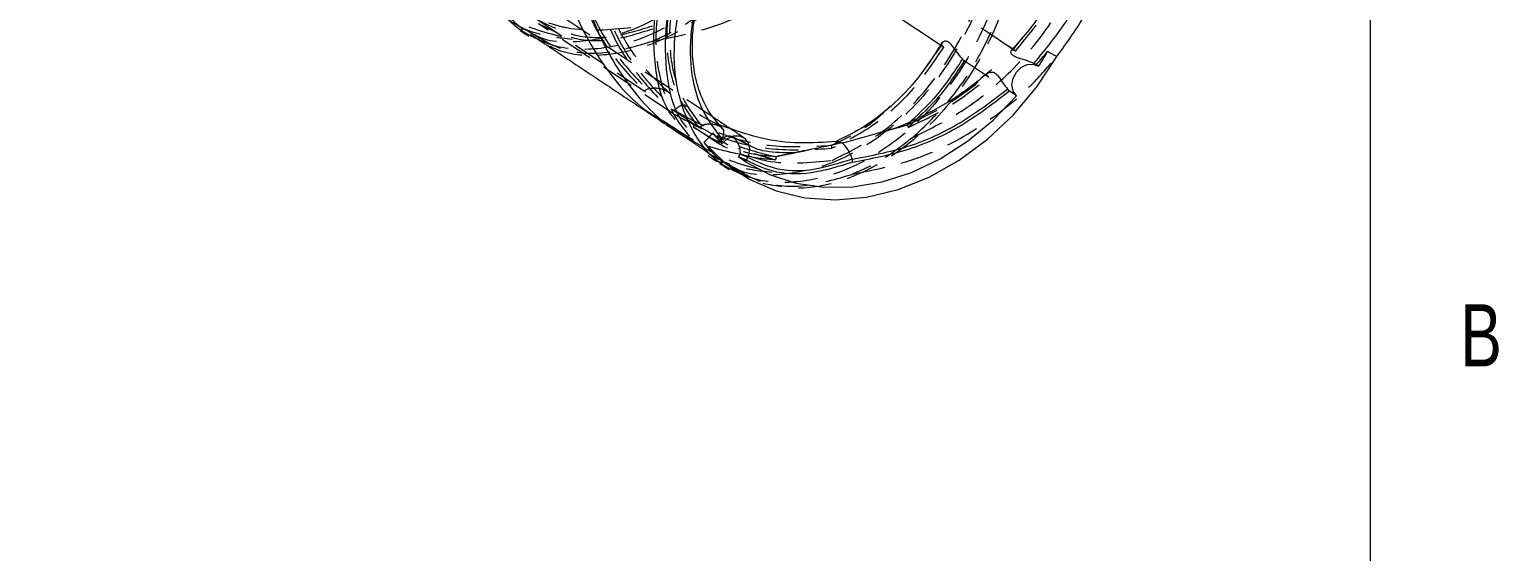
# Model space of a CAD drawing. Header units: millimetres. Extents: x 11 to 421, y 5 to 275.
# Drawn here: x 364.7 to 420.9, y 101.8 to 121.7 of the extents above; entities that cross this region are included whole.
import ezdxf

# ---------------------------------------------------------------- set-up
doc = ezdxf.new("R2010")
doc.units = ezdxf.units.MM
doc.linetypes.add('HIDDEN', pattern=[1.905, 1.27, -0.635])
doc.styles.add('SLDTEXTSTYLE0', font='TXT', dxfattribs={"width": 0.75})

msp = doc.modelspace()

# ---------------------------------------------------------------- linework, layer by layer
at = {"color": 7, "linetype": 'Continuous', "lineweight": 0}
msp.add_line((415.957, 9.959), (415.957, 270.309), dxfattribs=at)
at = {"color": 7, "linetype": 'Continuous', "lineweight": 15}
for p, q in [((399.521, 121.133), (394.516, 124.465)), ((399.641, 121.053), (399.558, 121.109)), ((401.229, 119.996), (400.431, 120.527)), ((402.428, 119.198), (402.154, 119.38))]:
    msp.add_line(p, q, dxfattribs=at)
at = {"color": 7, "linetype": 'HIDDEN', "lineweight": 0}
for p, q in [((388.216, 119.362), (383.464, 122.526)), ((389.286, 118.533), (384.16, 121.945)), ((402.394, 120.907), (401.088, 121.777)), ((399.558, 121.109), (399.521, 121.133)), ((403.271, 120.323), (403.184, 120.381)), ((401.364, 119.906), (401.229, 119.996)), ((390.313, 117.966), (389.006, 118.836)), ((391.009, 117.386), (390.076, 118.007)), ((391.19, 117.383), (391.103, 117.441)), ((392.072, 116.677), (391.799, 116.86))]:
    msp.add_line(p, q, dxfattribs=at)
at = {"color": 7, "linetype": 'Continuous', "lineweight": 15, "flags": 128}
for points in [[(390.481, 117.411), (391.286, 116.632), (392.211, 116.012), (393.237, 115.564), (394.342, 115.297), (395.505, 115.216), (396.701, 115.323), (397.906, 115.616), (399.094, 116.089), (400.241, 116.732), (401.324, 117.532), (402.32, 118.473), (403.208, 119.534), (403.972, 120.695)], [(402.428, 119.198), (402.301, 119.378), (402.256, 119.611), (402.299, 119.864), (402.425, 120.1), (402.615, 120.285), (402.841, 120.392), (403.071, 120.405), (403.271, 120.323)], [(392.072, 116.677), (392.993, 116.186), (393.996, 115.859), (395.062, 115.702), (396.168, 115.717), (397.294, 115.906), (398.416, 116.265), (399.512, 116.785), (400.56, 117.456), (401.538, 118.266), (402.428, 119.198)], [(391.19, 117.383), (391.385, 117.561), (391.613, 117.659), (391.841, 117.662), (392.037, 117.571), (392.171, 117.399), (392.225, 117.169), (392.191, 116.917), (392.072, 116.677)]]:
    msp.add_lwpolyline(points, dxfattribs=at)
at = {"color": 7, "linetype": 'Continuous', "lineweight": 15}
for centre, radius, start, end in [((393.708, 126.611), 11.445, 326.6781, 329.9739), ((395.402, 121.733), 6.056, 220.8795, 225.921)]:
    msp.add_arc(centre, radius, start, end, dxfattribs=at)
at = {"color": 7, "linetype": 'HIDDEN', "lineweight": 0}
for points in [[(390.883, 118.342), (273.655, 196.383)], [(402.306, 120.957), (402.667, 121.432)], [(399.572, 121.129), (399.003, 120.359)], [(399.572, 121.129), (399.641, 121.053)], [(402.38, 120.917), (402.274, 120.987)], [(402.306, 120.957), (402.394, 120.907)], [(403.184, 120.381), (403.169, 120.39)], [(401.364, 119.906), (401.297, 119.98)], [(388.216, 119.362), (388.302, 119.453)], [(390.076, 118.007), (390.139, 118.114)], [(390.396, 118.058), (390.313, 117.966)], [(397.211, 117.797), (398.258, 118.086)], [(398.419, 118.249), (398.258, 118.086)], [(398.258, 118.086), (398.295, 117.986)], [(398.637, 118.331), (398.295, 117.986)], [(391.103, 117.441), (390.824, 117.77)], [(391.009, 117.386), (391.074, 117.492)], [(392.197, 117.307), (391.571, 117.626)], [(395.505, 117.431), (395.549, 117.436)], [(390.47, 117.143), (390.697, 116.992)], [(390.93, 116.828), (390.675, 116.965)], [(391.864, 116.966), (391.799, 116.86)], [(392.103, 116.733), (391.799, 116.86)], [(392.163, 116.842), (391.864, 116.966)], [(392.403, 116.985), (393.213, 116.749)], [(393.245, 116.866), (393.213, 116.749)], [(394.343, 117.097), (393.245, 116.866)], [(395.369, 117.188), (395.366, 117.303)]]:
    msp.add_open_spline(points, degree=1, dxfattribs=at)
for points, knots in [([(391.588, 139.645), (392.098, 139.175), (393.207, 138.153), (394.335, 136.028), (395.005, 133.545), (395.079, 130.907), (394.589, 128.294), (393.585, 125.868), (392.158, 123.778), (390.429, 122.156), (388.531, 121.087), (386.637, 120.668), (385.113, 120.757), (384.396, 121.199), (384.153, 121.349)], [0, 0, 0, 0, 0.074802, 0.1628071, 0.2508096, 0.3388123, 0.4268174, 0.5148275, 0.6028453, 0.6908732, 0.7789137, 0.8669544, 0.9549822, 1, 1, 1, 1]), ([(392.692, 138.391), (393.135, 137.689), (394.019, 136.286), (394.652, 133.768), (394.736, 131.138), (394.243, 128.524), (393.24, 126.098), (391.813, 124.008), (390.084, 122.385), (388.187, 121.319), (386.289, 120.892), (384.643, 121.016), (383.827, 121.535), (383.481, 121.754)], [0, 0, 0, 0, 0.093148, 0.186294, 0.27944, 0.372588, 0.465741, 0.558903, 0.652075, 0.745261, 0.838447, 0.931619, 1, 1, 1, 1]), ([(392.247, 138.687), (392.69, 137.985), (393.574, 136.582), (394.207, 134.064), (394.291, 131.435), (393.798, 128.82), (392.795, 126.394), (391.368, 124.304), (389.64, 122.683), (387.738, 121.608), (385.858, 121.215), (384.563, 121.22), (384.041, 121.509), (384.006, 121.529)], [0, 0, 0, 0, 0.0992524, 0.1985018, 0.2977512, 0.3970034, 0.4962616, 0.595528, 0.6948059, 0.7940981, 0.8933902, 0.9926679, 1, 1, 1, 1]), ([(391.177, 137.066), (390.34, 136.899), (388.665, 136.566), (386.32, 135.345), (384.275, 133.709), (382.649, 131.726), (381.529, 129.562), (380.972, 127.374), (380.993, 125.328), (381.569, 123.573), (382.599, 122.311), (383.92, 121.526), (384.937, 121.418), (385.445, 121.364)], [0, 0, 0, 0, 0.092966, 0.185919, 0.278861, 0.371795, 0.464724, 0.55765, 0.650576, 0.743505, 0.836439, 0.918203, 1, 1, 1, 1]), ([(388.53, 121.288), (389.367, 121.454), (391.041, 121.787), (393.387, 123.008), (395.432, 124.645), (397.058, 126.627), (398.177, 128.792), (398.734, 130.978), (398.715, 133.029), (398.132, 134.768), (397.195, 136.001), (396.353, 136.41), (396.008, 136.578)], [0, 0, 0, 0, 0.103182, 0.206349, 0.309505, 0.412652, 0.515792, 0.61893, 0.722068, 0.825208, 0.928355, 1, 1, 1, 1]), ([(398.443, 117.583), (398.94, 118.052), (399.935, 118.989), (401.197, 120.935), (402.151, 123.235), (402.633, 125.826), (402.553, 128.434), (401.901, 130.914), (400.667, 133.055), (399.439, 134.473), (398.545, 134.959), (398.357, 135.061)], [0, 0, 0, 0, 0.109673, 0.219302, 0.343908, 0.468507, 0.593103, 0.717698, 0.842297, 0.966903, 1, 1, 1, 1]), ([(399.227, 134.559), (399.737, 134.09), (400.846, 133.068), (401.974, 130.943), (402.644, 128.46), (402.718, 125.821), (402.227, 123.209), (401.223, 120.782), (399.798, 118.694), (398.066, 117.067), (396.177, 116.017), (394.323, 115.547), (393.246, 115.745), (392.74, 115.838)], [0, 0, 0, 0, 0.0791524, 0.1722759, 0.2653969, 0.3585177, 0.4516415, 0.5447704, 0.6379073, 0.7310549, 0.8242159, 0.9173769, 1, 1, 1, 1]), ([(400.331, 133.305), (400.773, 132.604), (401.658, 131.201), (402.29, 128.682), (402.375, 126.053), (401.882, 123.438), (400.878, 121.012), (399.452, 118.923), (397.722, 117.3), (395.825, 116.234), (393.928, 115.807), (392.282, 115.931), (391.466, 116.449), (391.12, 116.669)], [0, 0, 0, 0, 0.093148, 0.186294, 0.27944, 0.372588, 0.465742, 0.558903, 0.652075, 0.745261, 0.838447, 0.931619, 1, 1, 1, 1]), ([(399.886, 133.601), (400.328, 132.9), (401.213, 131.497), (401.846, 128.979), (401.93, 126.349), (401.437, 123.734), (400.434, 121.309), (399.007, 119.218), (397.279, 117.598), (395.377, 116.522), (393.497, 116.13), (392.202, 116.134), (391.68, 116.424), (391.644, 116.444)], [0, 0, 0, 0, 0.099252, 0.198502, 0.297751, 0.397004, 0.496261, 0.595528, 0.694806, 0.794098, 0.89339, 0.992668, 1, 1, 1, 1]), ([(386.257, 131.491), (385.99, 130.802), (385.454, 129.423), (385.145, 127.178), (385.245, 124.942), (385.804, 122.818), (386.769, 120.882), (387.734, 119.869), (388.216, 119.362)], [0, 0, 0, 0, 0.166745, 0.333397, 0.5, 0.666603, 0.833255, 1, 1, 1, 1]), ([(386.344, 131.442), (386.08, 130.761), (385.554, 129.398), (385.252, 127.179), (385.354, 124.968), (385.91, 122.868), (386.868, 120.955), (387.824, 119.954), (388.302, 119.453)], [0, 0, 0, 0, 0.166745, 0.333397, 0.5, 0.666604, 0.833255, 1, 1, 1, 1]), ([(387.047, 130.965), (386.78, 130.276), (386.244, 128.897), (385.935, 126.652), (386.035, 124.416), (386.594, 122.292), (387.559, 120.356), (388.524, 119.343), (389.006, 118.836)], [0, 0, 0, 0, 0.166746, 0.333397, 0.5, 0.666603, 0.833254, 1, 1, 1, 1]), ([(387.134, 130.916), (386.87, 130.235), (386.344, 128.873), (386.042, 126.653), (386.144, 124.442), (386.7, 122.343), (387.658, 120.429), (388.614, 119.428), (389.092, 118.927)], [0, 0, 0, 0, 0.166745, 0.333396, 0.5, 0.666604, 0.833255, 1, 1, 1, 1]), ([(390.396, 118.058), (390.11, 118.431), (389.538, 119.177), (389.155, 120.708), (389.175, 122.486), (389.701, 124.455), (390.768, 126.465), (392.31, 128.306), (394.244, 129.824), (396.458, 130.952), (398.038, 131.254), (398.828, 131.406)], [0, 0, 0, 0, 0.103781, 0.207504, 0.311197, 0.425978, 0.540763, 0.655553, 0.770355, 0.885169, 1, 1, 1, 1]), ([(395.379, 116.728), (396.003, 117.036), (397.253, 117.652), (398.962, 119.296), (400.37, 121.357), (401.362, 123.764), (401.835, 126.347), (401.794, 128.923), (401.296, 130.479), (401.054, 131.233)], [0, 0, 0, 0, 0.144167, 0.288314, 0.432444, 0.576562, 0.720672, 0.864777, 1, 1, 1, 1]), ([(389.175, 119.285), (388.831, 119.609), (388.211, 120.194), (387.547, 121.148), (387.063, 122.04), (386.642, 123.065), (386.273, 124.458), (386.133, 125.946), (386.201, 127.361), (386.366, 128.511), (386.585, 129.26), (386.69, 129.618)], [0, 0, 0, 0, 0.132971, 0.240207, 0.32164, 0.411909, 0.538678, 0.702465, 0.798513, 0.903779, 1, 1, 1, 1]), ([(398.443, 117.583), (399.127, 117.928), (400.496, 118.616), (402.343, 120.172), (403.908, 122.066), (405.025, 124.232), (405.408, 125.729), (405.495, 126.465), (405.499, 126.499)], [0, 0, 0, 0, 0.183036, 0.365998, 0.573956, 0.781903, 0.989843, 1, 1, 1, 1]), ([(402.394, 120.907), (402.854, 121.469), (403.773, 122.592), (404.656, 124.455), (404.982, 125.726), (405.062, 126.356), (405.066, 126.388)], [0, 0, 0, 0, 0.3275835, 0.6549817, 0.9822863, 1, 1, 1, 1]), ([(382.135, 122.757), (382.547, 122.482), (383.549, 121.813), (384.742, 121.531), (385.445, 121.364)], [0, 0, 0, 0, 0.410864, 1, 1, 1, 1]), ([(390.804, 122.669), (390.471, 122.411), (389.936, 121.998), (389.168, 121.563), (388.743, 121.379), (388.53, 121.288)], [0, 0, 0, 0, 0.453024, 0.725494, 1, 1, 1, 1]), ([(390.313, 117.966), (390.022, 118.346), (389.44, 119.104), (389.05, 120.657), (389.058, 121.85), (389.15, 122.483), (389.155, 122.515)], [0, 0, 0, 0, 0.327584, 0.654982, 0.982286, 1, 1, 1, 1]), ([(388.52, 121.747), (387.989, 121.578), (386.928, 121.24), (385.409, 121.316), (384.576, 121.735), (384.16, 121.945)], [0, 0, 0, 0, 0.333483, 0.666785, 1, 1, 1, 1]), ([(388.518, 121.862), (387.995, 121.695), (386.95, 121.359), (385.454, 121.432), (384.635, 121.845), (384.225, 122.052)], [0, 0, 0, 0, 0.333483, 0.666784, 1, 1, 1, 1]), ([(384.545, 121.98), (384.776, 121.913), (385.789, 121.62), (386.89, 121.729), (387.74, 121.814)], [0, 0, 0, 0, 0.228032, 1, 1, 1, 1]), ([(388.721, 122.415), (388.716, 122.381), (388.616, 121.642), (388.633, 120.242), (389.207, 118.488), (390.237, 117.226), (391.558, 116.441), (392.575, 116.333), (393.084, 116.279)], [0, 0, 0, 0, 0.010157, 0.218097, 0.426044, 0.634002, 0.816964, 1, 1, 1, 1]), ([(383.881, 121.607), (384.222, 121.392), (385.029, 120.883), (386.655, 120.729), (387.905, 121.101), (388.53, 121.288)], [0, 0, 0, 0, 0.268545, 0.634246, 1, 1, 1, 1]), ([(399.641, 121.053), (399.242, 120.471), (398.443, 119.307), (396.955, 117.977), (395.897, 117.451), (395.369, 117.188)], [0, 0, 0, 0, 0.333216, 0.666518, 1, 1, 1, 1]), ([(399.606, 121.229), (399.6, 121.225), (399.562, 121.204), (399.567, 121.163), (399.572, 121.129)], [0, 0, 0, 0, 0.17261, 1, 1, 1, 1]), ([(396.169, 116.202), (397.006, 116.369), (398.681, 116.702), (401.021, 117.924), (402.79, 119.318), (403.657, 120.329), (403.972, 120.695)], [0, 0, 0, 0, 0.2803082, 0.5605762, 0.8408119, 1, 1, 1, 1]), ([(398.258, 118.086), (398.802, 118.344), (399.89, 118.859), (400.828, 119.607), (401.297, 119.98)], [0, 0, 0, 0, 0.50041, 1, 1, 1, 1]), ([(398.295, 117.986), (398.845, 118.247), (399.943, 118.77), (400.891, 119.528), (401.364, 119.906)], [0, 0, 0, 0, 0.500411, 1, 1, 1, 1]), ([(401.297, 119.98), (401.298, 120.022), (401.299, 120.065), (401.349, 120.074), (401.351, 120.074)], [0, 0, 0, 0, 0.972733, 1, 1, 1, 1]), ([(388.302, 119.453), (388.411, 119.474), (388.646, 119.521), (388.925, 119.441), (389.087, 119.373), (389.11, 119.338), (389.112, 119.334)], [0, 0, 0, 0, 0.341855, 0.734952, 0.975531, 1, 1, 1, 1]), ([(389.286, 118.533), (389.893, 118.196), (391.109, 117.521), (393.202, 117.063), (394.646, 117.147), (395.369, 117.188)], [0, 0, 0, 0, 0.333217, 0.666518, 1, 1, 1, 1]), ([(389.811, 118.79), (389.8, 118.799), (389.747, 118.846), (389.649, 118.849), (389.524, 118.781), (389.405, 118.685), (389.349, 118.64)], [0, 0, 0, 0, 0.06873, 0.351693, 0.699228, 1, 1, 1, 1]), ([(389.349, 118.64), (389.95, 118.306), (391.152, 117.638), (393.223, 117.183), (394.652, 117.263), (395.366, 117.303)], [0, 0, 0, 0, 0.333215, 0.666517, 1, 1, 1, 1]), ([(391.47, 117.951), (391.38, 117.978), (390.764, 118.161), (390.233, 118.516), (389.779, 118.819)], [0, 0, 0, 0, 0.145869, 1, 1, 1, 1]), ([(397.602, 118.797), (397.375, 118.578), (396.676, 117.904), (395.894, 117.545), (395.366, 117.303)], [0, 0, 0, 0, 0.3244617, 1, 1, 1, 1]), ([(388.996, 118.203), (389.486, 117.87), (390.384, 117.26), (391.466, 117.049), (391.958, 116.953)], [0, 0, 0, 0, 0.545556, 1, 1, 1, 1]), ([(390.076, 118.007), (390.555, 117.702), (391.102, 117.355), (391.727, 117.18), (391.805, 117.159)], [0, 0, 0, 0, 0.876244, 1, 1, 1, 1]), ([(390.139, 118.114), (390.622, 117.831), (391.589, 117.265), (392.693, 116.999), (393.245, 116.866)], [0, 0, 0, 0, 0.4995921, 1, 1, 1, 1]), ([(391.167, 117.958), (391.147, 117.979), (391.096, 118.03), (390.91, 118.098), (390.655, 118.131), (390.478, 118.081), (390.396, 118.058)], [0, 0, 0, 0, 0.170926, 0.42272, 0.732351, 1, 1, 1, 1]), ([(389.774, 117.672), (390.186, 117.397), (391.188, 116.728), (392.381, 116.445), (393.084, 116.279)], [0, 0, 0, 0, 0.410865, 1, 1, 1, 1]), ([(393.213, 116.749), (392.811, 116.779), (392.008, 116.839), (391.341, 117.203), (391.009, 117.386)], [0, 0, 0, 0, 0.500411, 1, 1, 1, 1]), ([(391.074, 117.492), (391.147, 117.542), (391.304, 117.649), (391.456, 117.682), (391.608, 117.613), (391.746, 117.457), (391.856, 117.228), (391.861, 117.049), (391.864, 116.966)], [0, 0, 0, 0, 0.192999, 0.415249, 0.551021, 0.687442, 0.854984, 1, 1, 1, 1]), ([(393.245, 116.866), (392.849, 116.895), (392.057, 116.953), (391.402, 117.313), (391.074, 117.492)], [0, 0, 0, 0, 0.500409, 1, 1, 1, 1]), ([(398.443, 117.583), (398.109, 117.326), (397.575, 116.912), (396.807, 116.477), (396.382, 116.294), (396.169, 116.202)], [0, 0, 0, 0, 0.453025, 0.725496, 1, 1, 1, 1]), ([(392.184, 116.895), (392.415, 116.828), (393.428, 116.534), (394.529, 116.644), (395.379, 116.728)], [0, 0, 0, 0, 0.228034, 1, 1, 1, 1]), ([(391.52, 116.522), (391.861, 116.307), (392.667, 115.798), (394.294, 115.644), (395.544, 116.016), (396.169, 116.202)], [0, 0, 0, 0, 0.268545, 0.634246, 1, 1, 1, 1])]:
    msp.add_open_spline(points, degree=3, knots=knots, dxfattribs=at)
at = {"color": 7, "linetype": 'Continuous', "lineweight": 15}
for points, knots in [([(384.153, 121.349), (383.905, 121.464), (383.15, 121.817), (382.296, 123.003), (381.696, 124.752), (381.675, 126.828), (382.234, 129.039), (383.362, 131.229), (385.002, 133.231), (387.064, 134.897), (389.432, 136.097), (391.961, 136.733), (394.514, 136.761), (396.887, 136.106), (398.499, 135.329), (399.143, 134.648), (399.227, 134.559)], [0, 0, 0, 0, 0.038655, 0.117771, 0.196882, 0.275992, 0.355101, 0.434213, 0.513329, 0.592452, 0.671584, 0.750728, 0.829871, 0.909003, 0.988126, 1, 1, 1, 1]), ([(391.967, 136.54), (391.342, 136.232), (390.092, 135.616), (388.384, 133.972), (386.975, 131.911), (385.985, 129.505), (385.502, 126.916), (385.583, 124.307), (386.235, 121.829), (387.466, 119.683), (388.703, 118.28), (389.588, 117.777), (389.774, 117.672)], [0, 0, 0, 0, 0.107955, 0.215894, 0.323821, 0.431739, 0.53965, 0.647559, 0.755467, 0.863379, 0.971296, 1, 1, 1, 1]), ([(388.902, 135.684), (388.218, 135.34), (386.85, 134.652), (385.002, 133.096), (383.438, 131.202), (382.319, 129.035), (381.763, 126.85), (381.779, 124.794), (382.376, 123.076), (383.124, 121.979), (383.75, 121.672), (383.881, 121.607)], [0, 0, 0, 0, 0.109673, 0.219302, 0.343908, 0.468507, 0.593103, 0.717698, 0.842297, 0.966903, 1, 1, 1, 1]), ([(388.902, 135.684), (388.405, 135.216), (387.41, 134.278), (386.148, 132.333), (385.195, 130.033), (384.712, 127.442), (384.793, 124.833), (385.444, 122.354), (386.678, 120.212), (387.908, 118.793), (388.806, 118.306), (388.996, 118.203)], [0, 0, 0, 0, 0.109625, 0.219206, 0.343758, 0.468302, 0.592843, 0.717385, 0.841929, 0.966481, 1, 1, 1, 1]), ([(389.387, 118.285), (389.329, 118.354), (388.904, 118.855), (388.575, 120.225), (388.516, 122.26), (389.085, 124.482), (390.21, 126.668), (391.85, 128.674), (393.913, 130.33), (396.28, 131.565), (397.969, 131.903), (398.814, 132.072)], [0, 0, 0, 0, 0.019628, 0.142162, 0.264693, 0.387223, 0.509758, 0.632299, 0.754851, 0.877417, 1, 1, 1, 1]), ([(389.832, 117.989), (389.773, 118.058), (389.349, 118.559), (389.02, 119.929), (388.961, 121.964), (389.53, 124.186), (390.655, 126.372), (392.295, 128.378), (394.358, 130.034), (396.724, 131.269), (398.414, 131.607), (399.258, 131.776)], [0, 0, 0, 0, 0.019628, 0.142162, 0.264693, 0.387223, 0.509758, 0.632299, 0.754851, 0.877417, 1, 1, 1, 1]), ([(392.009, 116.146), (391.685, 116.294), (390.849, 116.674), (389.932, 117.914), (389.335, 119.667), (389.314, 121.743), (389.873, 123.954), (391, 126.143), (392.64, 128.148), (394.703, 129.804), (397.07, 131.039), (398.759, 131.377), (399.604, 131.546)], [0, 0, 0, 0, 0.066079, 0.169844, 0.273603, 0.377359, 0.481115, 0.584874, 0.688639, 0.792413, 0.896199, 1, 1, 1, 1]), ([(403.972, 120.695), (404.37, 121.246), (405.167, 122.347), (405.93, 124.125), (406.373, 126.021), (406.352, 127.941), (405.776, 129.692), (404.706, 131.019), (403.236, 131.8), (401.488, 132.024), (400.233, 131.644), (399.606, 131.454)], [0, 0, 0, 0, 0.096245, 0.192504, 0.288664, 0.4072, 0.52574, 0.644286, 0.762843, 0.881413, 1, 1, 1, 1]), ([(391.186, 117.532), (390.9, 117.905), (390.328, 118.651), (389.945, 120.183), (389.965, 121.96), (390.491, 123.929), (391.558, 125.939), (393.1, 127.781), (395.034, 129.298), (397.248, 130.426), (398.828, 130.728), (399.618, 130.88)], [0, 0, 0, 0, 0.103781, 0.207504, 0.311197, 0.425978, 0.540762, 0.655553, 0.770354, 0.885169, 1, 1, 1, 1]), ([(399.473, 130.743), (399.853, 130.876), (400.58, 131.131), (401.569, 131.19), (402.393, 131.067), (403.121, 130.776), (403.708, 130.357), (404.159, 129.843), (404.432, 129.388), (404.622, 128.966), (404.787, 128.48), (404.925, 127.79), (404.973, 126.841), (404.829, 125.618), (404.381, 124.126), (403.663, 122.751), (402.896, 121.663), (402.432, 121.157), (402.221, 120.926)], [0, 0, 0, 0, 0.081634, 0.156499, 0.224997, 0.286864, 0.359343, 0.418495, 0.464377, 0.491703, 0.528144, 0.577275, 0.638854, 0.713181, 0.800013, 0.899561, 0.954285, 1, 1, 1, 1]), ([(403.096, 120.431), (403.552, 120.985), (404.462, 122.092), (405.339, 123.929), (405.826, 125.821), (405.826, 127.662), (405.308, 129.286), (404.327, 130.513), (402.973, 131.23), (401.358, 131.426), (400.198, 131.062), (399.618, 130.88)], [0, 0, 0, 0, 0.103781, 0.207504, 0.311197, 0.425978, 0.540762, 0.655553, 0.770354, 0.885169, 1, 1, 1, 1]), ([(391.229, 117.907), (391.028, 118.131), (390.642, 118.561), (390.273, 119.395), (390.071, 120.266), (390.024, 121.143), (390.07, 121.902), (390.17, 122.369), (390.208, 122.545)], [0, 0, 0, 0, 0.218278, 0.418474, 0.600864, 0.764904, 0.911504, 1, 1, 1, 1]), ([(399.592, 121.24), (399.337, 120.833), (398.799, 119.975), (397.799, 118.909), (396.682, 118.006), (395.901, 117.629), (395.511, 117.44)], [0, 0, 0, 0, 0.230934, 0.487724, 0.743812, 1, 1, 1, 1]), ([(400.362, 120.603), (400.286, 120.694), (400.122, 120.89), (399.964, 121.137), (399.813, 121.273), (399.68, 121.296), (399.631, 121.251), (399.606, 121.229)], [0, 0, 0, 0, 0.233994, 0.503484, 0.668111, 0.833522, 1, 1, 1, 1]), ([(403.096, 120.431), (402.986, 120.477), (402.75, 120.576), (402.459, 120.645), (402.273, 120.739), (402.203, 120.847), (402.226, 120.947), (402.281, 120.954), (402.306, 120.957)], [0, 0, 0, 0, 0.192989, 0.414916, 0.550733, 0.687178, 0.854964, 1, 1, 1, 1]), ([(403.972, 120.695), (403.934, 120.715), (403.86, 120.754), (403.741, 120.817), (403.661, 120.86), (403.617, 120.883)], [0, 0, 0, 0, 0.315712, 0.631428, 1, 1, 1, 1]), ([(400.362, 120.603), (400.05, 120.124), (399.469, 119.235), (398.751, 118.561), (398.419, 118.249)], [0, 0, 0, 0, 0.537999, 1, 1, 1, 1]), ([(400.431, 120.527), (400.115, 120.042), (399.577, 119.216), (398.912, 118.589), (398.637, 118.331)], [0, 0, 0, 0, 0.5874929, 1, 1, 1, 1]), ([(401.47, 120.182), (401.04, 119.827), (400.181, 119.119), (398.705, 118.335), (397.673, 117.879), (397.136, 117.77), (397.131, 117.77)], [0, 0, 0, 0, 0.333023, 0.665632, 0.996959, 1, 1, 1, 1]), ([(401.351, 120.074), (401.401, 120.093), (401.484, 120.125), (401.642, 120.055), (401.773, 119.898), (401.905, 119.674), (402.029, 119.524), (402.087, 119.455)], [0, 0, 0, 0, 0.270511, 0.43989, 0.610078, 0.81909, 1, 1, 1, 1]), ([(396.156, 116.777), (396.869, 116.91), (398.294, 117.176), (400.334, 118.109), (401.503, 119.006), (402.087, 119.455)], [0, 0, 0, 0, 0.333482, 0.666784, 1, 1, 1, 1]), ([(396.159, 116.662), (396.879, 116.798), (398.32, 117.068), (400.383, 118.016), (401.564, 118.925), (402.154, 119.38)], [0, 0, 0, 0, 0.333483, 0.666785, 1, 1, 1, 1]), ([(388.957, 118.151), (389.089, 118.063), (389.351, 117.888), (389.614, 117.713), (389.745, 117.626)], [0, 0, 0, 0, 0.500969, 1, 1, 1, 1]), ([(391.186, 117.532), (391.208, 117.611), (391.254, 117.779), (391.251, 117.893), (391.179, 117.949), (391.167, 117.958)], [0, 0, 0, 0, 0.421274, 0.905714, 1, 1, 1, 1]), ([(395.551, 117.45), (395.081, 117.417), (394.108, 117.349), (392.722, 117.51), (391.868, 117.811), (391.47, 117.951)], [0, 0, 0, 0, 0.333244, 0.689098, 1, 1, 1, 1]), ([(390.481, 117.411), (390.5, 117.431), (390.561, 117.495), (390.675, 117.614), (390.77, 117.714), (390.824, 117.77)], [0, 0, 0, 0, 0.1662271, 0.5324539, 1, 1, 1, 1]), ([(390.481, 117.411), (390.68, 117.157), (390.971, 116.783), (391.387, 116.585), (391.52, 116.522)], [0, 0, 0, 0, 0.681412, 1, 1, 1, 1]), ([(395.754, 117.394), (395.752, 117.394), (395.351, 117.296), (394.951, 117.219), (394.552, 117.141)], [0, 0, 0, 0, 0.004335, 1, 1, 1, 1]), ([(395.549, 117.436), (395.579, 117.443), (395.641, 117.459), (395.714, 117.42), (395.753, 117.395), (395.754, 117.394)], [0, 0, 0, 0, 0.465567, 0.986136, 1, 1, 1, 1]), ([(395.754, 117.394), (395.755, 117.395), (396.242, 117.513), (396.727, 117.655), (397.211, 117.797)], [0, 0, 0, 0, 0.003571, 1, 1, 1, 1]), ([(396.156, 116.777), (396.115, 116.879), (396.033, 117.083), (395.888, 117.284), (395.793, 117.368), (395.755, 117.394), (395.754, 117.394)], [0, 0, 0, 0, 0.3730278, 0.7460298, 0.9933801, 1, 1, 1, 1]), ([(390.641, 116.909), (390.698, 116.871), (390.813, 116.794), (390.929, 116.718), (390.986, 116.68)], [0, 0, 0, 0, 0.4999785, 1, 1, 1, 1]), ([(396.156, 116.777), (395.634, 116.61), (394.59, 116.277), (393.204, 116.329), (392.477, 116.687), (392.163, 116.842)], [0, 0, 0, 0, 0.361751, 0.723307, 1, 1, 1, 1]), ([(394.551, 117.147), (394.502, 117.131), (394.084, 116.998), (393.349, 117.012), (392.603, 117.086), (392.264, 117.271), (392.197, 117.307)], [0, 0, 0, 0, 0.056529, 0.477102, 0.8975, 1, 1, 1, 1]), ([(391.086, 116.613), (391.144, 116.575), (391.259, 116.498), (391.374, 116.421), (391.431, 116.383)], [0, 0, 0, 0, 0.5, 1, 1, 1, 1]), ([(396.159, 116.662), (395.628, 116.494), (394.568, 116.158), (393.161, 116.213), (392.423, 116.576), (392.103, 116.733)], [0, 0, 0, 0, 0.361891, 0.723585, 1, 1, 1, 1])]:
    msp.add_open_spline(points, degree=3, knots=knots, dxfattribs=at)
for points, degree in [([(383.447, 121.698), (383.505, 121.66), (383.62, 121.583), (383.735, 121.507), (383.793, 121.468)], 3), ([(383.848, 121.552), (388.955, 118.152)], 1), ([(402.274, 120.987), (401.074, 121.787)], 1), ([(403.184, 120.381), (403.617, 120.883)], 1), ([(400.431, 120.527), (400.362, 120.603)], 1), ([(403.169, 120.39), (403.096, 120.431)], 1), ([(403.257, 120.333), (403.17, 120.391)], 1), ([(402.087, 119.455), (402.154, 119.38)], 1), ([(392.005, 117.595), (390.883, 118.342)], 1), ([(389.745, 117.626), (390.47, 117.143)], 1), ([(391.103, 117.441), (391.186, 117.532)], 1), ([(391.487, 116.466), (391.751, 116.29)], 1), ([(396.159, 116.662), (396.156, 116.777)], 1)]:
    msp.add_open_spline(points, degree=degree, dxfattribs=at)

# ---------------------------------------------------------------- texts
at = {"color": 7, "linetype": 'Continuous', "lineweight": 0, "insert": (419.392, 111.229), "char_height": 2.381, "attachment_point": 1, "style": 'SLDTEXTSTYLE0'}
msp.add_mtext('B', dxfattribs=at)

doc.saveas('drawing.dxf')
